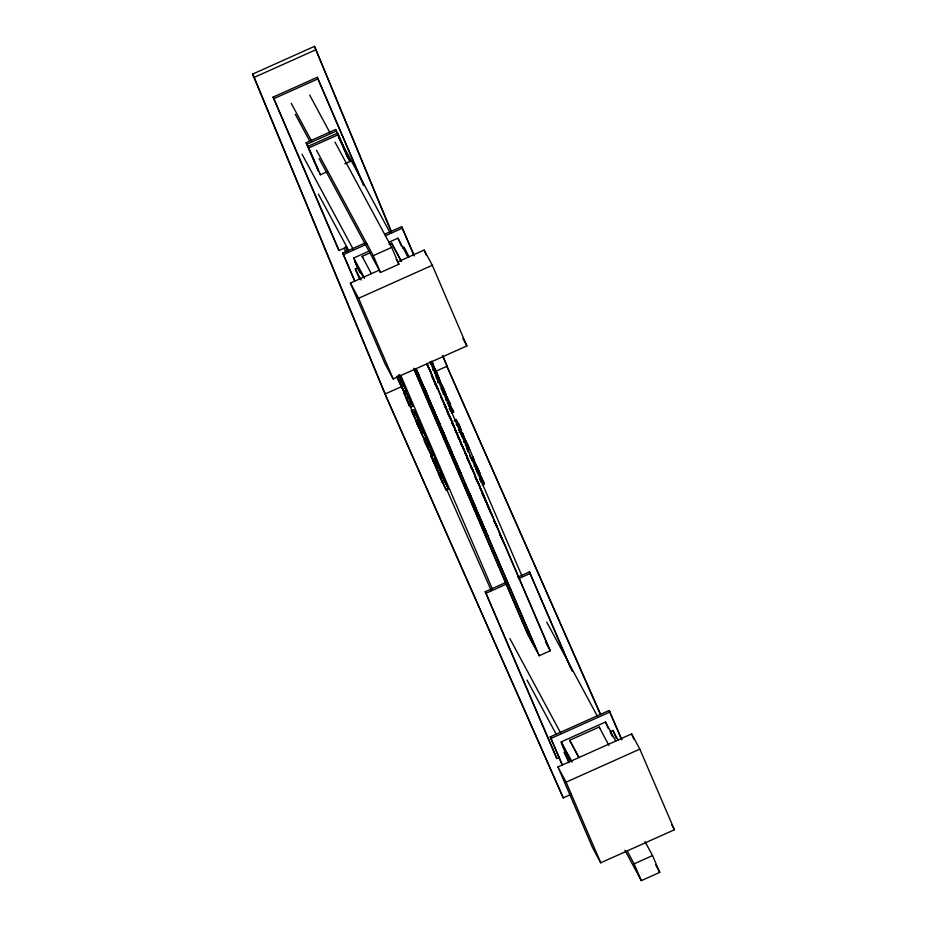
<?xml version="1.0" encoding="UTF-8"?>
<svg xmlns="http://www.w3.org/2000/svg" width="927" height="927" viewBox="0 0 927 927"><rect width="100%" height="100%" fill="white"/><g stroke="black" fill="none" stroke-linecap="round" stroke-linejoin="round"><path stroke-width="1.39" d="M431.02 403.175L430.696 404.01L434.045 410.244M447.417 441.403L447.092 442.225L449.769 447.22M571.148 794.358L563.245 797.892L383.569 390.673L252.584 74.102L314.496 46.35L391.854 232.619M252.584 74.102L254.207 77.37L316.13 49.629M346.825 247.022L339.027 250.522L338.204 248.992L273.059 97.126L317.289 77.3L363.419 184.473M273.059 97.126L273.882 98.644L318.112 78.818M306.142 142.712L318.482 171.113L306.142 142.712L335.62 129.502L347.973 157.903L347.15 156.385M306.953 144.23L336.443 131.02M326.86 171.889L320.452 174.763L308.1 146.362L337.59 133.152L349.931 161.553L344.809 163.847M338.401 134.67L308.923 147.88L308.1 146.362M354.52 280.73L342.654 253.059L366.235 242.492M384.589 234.264L401.623 226.628L414.311 255.829M342.654 253.059L343.465 254.577L367.057 244.01M385.4 235.782L402.434 228.146M359.908 272.422L353.72 257.996L369.328 250.997M388.842 242.26L397.95 238.169L408.181 257.185M362.735 257.729L362.156 256.385L369.85 252.944M389.073 244.322L391.634 243.175L401.461 261.426M316.536 150.313L373.268 255.667L391.692 247.416L398.9 264.218L380.476 272.468L319.155 158.587M359.757 279.479L355.296 269.073L358.239 267.752L363.488 277.486M402.469 247.938L403.94 247.277L409.178 257.011M397.799 261.854L424.126 250.058L432.306 265.261L466.895 345.91L393.187 378.946L384.995 363.732L350.406 283.094L379.363 270.116M350.406 283.094L358.598 298.297L432.306 265.261M430.58 364.415L432.793 363.43L431.866 361.275L429.664 362.272M399.491 374.937L400.418 377.08L398.204 378.065L397.289 375.922M432.735 369.954L434.948 368.958L436.652 372.422L437.614 374.67L435.4 375.655M563.245 797.892L384.624 393.106L385.203 393.952L402.33 386.269M435.261 371.518L447.115 366.2L442.7 355.516M434.439 373.419L436.652 372.422M398.401 380.371L403.859 391.24L406.072 390.255L399.328 375.215M438.262 376.177L436.049 377.173L436.907 379.155L439.108 378.17L434.369 368.958L435.609 371.854M409.108 405.342L409.572 406.2L403.593 392.492L405.806 391.495L412.909 406.211L410.707 407.208L407.266 400.835M406.269 392.353L404.056 393.338L403.593 392.492M437.602 381.298L439.815 380.302L440.371 381.6L438.158 382.584M437.66 382.503L440.371 381.6M408.575 397.718L406.362 398.703L410.707 407.208M441.009 388.737L443.222 387.753L444.137 389.873L441.924 390.858M409.792 405.087L412.005 404.091M442.573 392.376L444.786 391.379L445.702 393.535L443.488 394.52M443.025 393.952L445.238 392.955L445.702 393.535M416.13 413.709L415.655 413.129L420.904 424.856L418.691 425.841L411.368 410.603L413.581 409.618L416.13 413.709L413.917 414.693L413.442 414.126M411.368 410.603L412.955 412.457L415.169 411.461M445.644 400.058L447.857 399.062L449.56 402.527L450.522 404.775L448.309 405.759M447.347 403.523L449.56 402.527M415.366 418.819L412.48 412.955L416.061 420.232L418.274 419.236M416.061 420.232L417.776 423.697L419.989 422.7M451.472 413.129L453.685 412.144L452.77 410.024L450.568 411.009L449.189 408.459M425.215 441.043L421.009 432.828L423.222 431.843L426.571 438.065L427.428 440.047L425.215 441.043L415.447 420.128L419.34 427.359L421.553 426.362L422.469 428.483L420.255 429.479L416.895 423.245L421.518 432.932L423.732 431.947L419.688 423.454M420.962 431.646L423.175 430.661M454.149 421.032L456.362 420.035L460.082 427.637M456.246 424.496L458.448 423.5L460.395 428.204M424.369 439.062L426.571 438.065M456.733 425.412L458.946 424.415M427.614 442.341L433.813 454.948L431.611 455.945L424.276 440.707L426.49 439.722L428.077 441.565L429.039 443.801L426.826 444.798L426.362 444.23L428.575 443.233L429.039 443.801M424.276 440.707L425.864 442.561L428.077 441.565M428.286 448.923L425.389 443.06L426.165 443.998L428.378 443.002L427.602 442.063L430.499 447.926M459.016 432.55L461.229 431.565L462.805 433.407L463.732 435.551L461.519 436.547M460.592 434.392L462.805 433.407M426.165 443.998L428.981 450.337L431.194 449.34L437.764 464.16L435.551 465.145L431.658 457.915L430.754 455.794L434.184 462.167L431.125 455.041L431.588 455.887M428.981 450.337L430.684 453.801L432.897 452.805M463.662 442.075L465.875 441.09L467.59 444.554L468.552 446.791L466.339 447.787M465.377 445.539L467.59 444.554M471.855 460.649L474.068 459.665L469.201 448.309L466.988 449.294L468.112 451.924M436.096 466.629L438.309 465.644L438.772 466.501L436.559 467.486L436.096 466.629L439.468 474.497L434.427 463.627L437.567 470.962L436.501 468.981M469.804 455.875L470.939 458.506L473.141 457.509L472.712 456.71M470.962 458.552L473.129 457.498M433.129 461.113L432.666 460.255L440.846 477.475L443.048 476.49L438.309 465.644M474.01 466.188L476.223 465.192L477.926 468.656L478.888 470.904L476.675 471.889M475.713 469.653L477.926 468.656M477.324 473.407L479.537 472.411L480.383 474.404L478.181 475.389M441.947 480.812L441.519 479.711L446.2 490.082L448.413 489.085L442.619 476.165M482.225 484.833L484.439 483.836L483.419 481.461L481.206 482.446L479.468 478.819M559.526 757.405L556.918 758.564L556.107 757.046L485.203 591.727L506.015 582.399M517.718 577.15L529.421 571.913L572.226 671.299M485.203 591.727L486.015 593.245L506.826 583.917M518.541 578.68L530.244 573.431M413.766 368.239L527.081 632.434L529.039 631.554M414.265 369.827L527.753 634.439L539.224 655.737L550.279 650.777L427.092 363.558M562.04 764.59L550.174 736.907L609.143 710.488L621.832 739.676M550.174 736.907L550.997 738.437L609.966 712.006M567.428 756.27L561.252 741.855L605.47 722.029L615.713 741.032M578.772 757.405L569.676 740.244L599.166 727.035L608.912 745.401M568.761 762.678L564.288 752.272L565.771 751.612L571.009 761.345M609.989 731.785L612.944 730.464L618.182 740.198M557.938 766.953L631.646 733.917L639.827 749.12L674.416 829.758L600.708 862.794L592.527 847.591L557.938 766.953L566.119 782.156L600.708 862.794M566.119 782.156L639.827 749.12M627.266 851.137L634.114 863.848L652.538 855.586L659.746 872.388L641.322 880.65L624.949 850.244M422.747 429.966L427.428 440.047M481.113 489.746L483.964 495.899M439.491 379.861L444.137 389.873M480.232 488.019L480.986 490.789M443.199 389.537L444.786 391.379M451.947 451.959L450.36 450.116L451.484 452.735M466.038 484.833L464.462 482.99L471.785 498.216M452.249 453.407L451.472 452.457L457.683 465.354M415.47 412.897L414.693 411.959L417.579 417.822M466.351 486.269L465.574 485.331L468.459 491.194M432.133 362.619L431.356 361.669L437.614 374.67M462.295 433.801L465.875 441.09M472.631 457.903L476.223 465.192M500.174 534.415L499.398 533.465L502.283 539.34M432.793 363.43L432.33 362.851L434.948 368.958M600.638 714.52L446.536 365.365L600.059 713.686M397.104 376.617L399.027 380.406M454.948 428.714L455.261 429.236L453.373 424.554M460.198 440.951L457.37 435.736M445.922 484.439L445.47 483.593M462.805 338.309L466.895 345.91M338.911 137.717L389.977 232.561M349.931 161.553L337.59 133.152M401.391 261.553L391.634 243.175M309.676 95.087L330.186 133.175M334.971 142.051L391.692 247.416M396.177 259.154L398.9 264.218M291.252 103.349L311.75 141.425M436.432 373.187L439.108 378.17M439.873 381.518L443.222 387.753M295.307 114.299L309.618 140.869M447.046 398.286L446.582 397.428L447.683 400M450.024 404.914L452.77 410.024M453.685 412.144L450.255 405.771L451.634 408.992M456.362 420.035L455.945 419.271L457.834 423.674M458.309 424.775L461.507 430.649L459.618 425.968M434.103 381.264L437.532 387.637M438.448 389.769L435.018 383.384L437.312 388.749L436.849 387.903M469.201 448.309L465.308 441.078L466.211 443.199M466.907 444.473L469.653 449.583M671.693 824.694L674.416 829.758M443.848 403.882L447.092 409.908M319.63 173.245L320.452 174.763M447.938 411.901L444.578 405.667L450.962 418.958M447.243 412.121L450.325 417.845M448.1 414.114L451.982 421.333M476.942 467.59L479.537 472.411M452.214 422.098L454.253 426.907L452.133 423.06M477.706 469.41L480.383 474.404M362.156 256.385L371.252 273.546M452.063 423.372L454.369 427.648M479.688 474.624L482.156 479.201L478.1 470.626M454.543 428.564L461.333 443.361L458.286 437.857M480.545 476.617L484.439 483.836M454.844 429.56L460.209 440.754M460.232 442.109L463.477 448.135M464.334 450.116L460.974 443.882L467.359 457.185M464.867 452.643L466.721 456.072M465.134 453.535L468.378 459.56M470.928 466.211L470.476 465.366L474.659 474.311L466.756 457.266L467.092 458.286M472.515 469.908L473.512 471.773L467.88 459.63L468.228 460.835M471.264 467.996L471.889 469.155L471.287 467.845M302.063 154.23L353.129 249.073M479.004 484.334L475.111 477.104L480.557 488.459M477.173 481.333L479.862 486.316M415.841 369.062L418.529 374.044M415.481 368.795L419.375 376.026M481.634 491.994L484.879 498.019M421.507 381.924L425.817 391.02M610.65 733.002L612.608 736.652M422.863 384.879L426.687 393.546L419.861 378.888L427.776 395.945L426.49 392.584M423.998 387.718L424.45 388.564M486.942 504.404L489.236 508.599L482.295 493.836L490.29 510.893L487.857 506.524M353.72 257.996L364.635 278.274M489.201 509.653L492.446 515.667M490.151 511.843L492.897 516.942M430.001 400.8L426.107 393.569L434.902 412.225M318.413 194.183L348.587 250.22M495.957 524.079L496.42 524.925M496.466 525.238L496.872 525.98M494.253 521.53L497.347 527.278M495.783 524.798L498.251 529.41M495.632 524.949L496.038 525.69M499.132 531.449L499.526 532.179M546.733 622.121L597.475 716.362M439.861 425.423L444.045 433.535M355.296 269.073L361.194 280.024M440.893 428.042L441.31 428.807L438.529 422.538L441.692 428.413M445.145 436.35L445.644 437.266M446.397 439.027L442.503 431.797L451.298 450.452M454.207 458.853L453.743 458.008L459.711 471.716L459.259 470.858M456.501 464.218L459.943 470.592M457.417 466.351L460.846 472.724M475.76 507.892L476.408 509.097L475.632 507.208M473.871 504.705L473.407 503.848L481.577 521.067M475.621 508.066L475.157 507.22L478.309 514.543L477.243 512.561M476.837 510.221L477.301 511.078M478.761 515.4L480.209 518.089M545.412 641.067L548.042 645.945L426.86 363.488M546.235 643.268L550.279 650.777M483.616 527.44L486.015 531.901M487.973 535.968L480.012 518.784L482.793 524.184M404.717 387.301L401.009 380.105M402.828 384.23L406.072 390.255M412.909 406.211L409.479 399.838L410.858 403.06M399.491 382.712L402.503 388.297L401.217 385.319M421.553 426.362L417.66 419.131L418.923 422.086M420.452 424.751L422.469 428.483M645.018 841.612L652.538 855.586M655.656 864.787L659.746 872.388M433.338 454.045L433.79 454.902M434.334 457.359L436.397 461.183M435.169 459.34L437.764 464.16M439.78 469.966L435.331 460.128M441.681 473.512L437.092 463.5M439.804 470.464L443.048 476.49M527.081 632.434L536.745 650.395L416.038 368.946M440.534 472.376L441.437 474.265M448.413 489.085L443.743 478.68L446.003 484.381M569.676 740.244L578.854 757.278M509.885 638.633L560.626 732.875M561.252 741.855L572.168 762.121M527.046 680.094L556.316 734.462M564.288 752.272L569.537 762.006M447.115 366.2L442.724 356.246M447.162 397.648L444.265 391.773L447.857 399.062M444.323 392.156L450.522 404.775M462.874 434.972L465.18 439.676M462.967 435.447L468.552 446.791M426.663 363.708L428.39 367.231M429.664 369.815L431.379 373.291M426.756 364.172L432.341 375.528M473.21 459.085L475.528 463.778M473.303 459.549L478.888 470.904M440.754 396.582L443.071 401.275M443.766 402.689L445.481 406.153M440.858 397.046L446.443 408.401M500.07 535.111L505.655 546.466M469.155 492.608L470.87 496.072M399.178 374.554L400.418 377.08M414.705 412.237L420.904 424.856M436.049 415.145L432.318 408.042L440.313 425.087L440.035 424.253M436.165 372.99L439.815 380.302M477.614 469.375L483.419 481.461M442.005 429.05L443.604 432.515M401.229 379.421L399.155 375.435L399.711 376.999M397.857 377.706L400.174 382.932M444.751 482.098L443.813 480.059M436.582 416.281L438.772 421.206M483.662 526.049L484.334 527.567M401.75 380.337L404.485 386.571M399.537 381.333L400.846 384.253M459.05 424.856L458.448 423.5M452.26 422.214L452.805 423.454M442.828 477.822L443.326 478.958M413.083 413.152L397.567 377.37M414.253 415.794L420.673 430.36M423.581 436.976L424.751 439.618M426.501 443.593L428.842 448.888M430.001 451.53L431.75 455.505M446.339 488.599L491.252 590.499M442.712 477.359L444.902 482.075L442.585 476.223M400.684 384.091L403.859 391.24M443.79 433.141L444.508 434.589M485.342 530.035L485.922 531.391M486.397 532.283L481.067 521.148L482.921 525.818M424.126 250.058L426.385 255.354M631.646 733.917L633.917 739.201M401.623 226.628L414.056 255.62M609.143 710.488L621.577 739.479M612.944 730.464L616.293 738.274M403.94 247.277L407.845 256.385M397.95 238.169L401.321 246.037M605.47 722.029L608.286 728.587M599.166 727.035L599.746 728.379M317.289 77.3L363.743 185.597M529.421 571.913L570.267 667.127M335.62 129.502L346.605 155.099M449.885 405.134L451.542 408.992M430.198 362.051L521.878 575.818M433.639 380.197L431.345 375.041L432.99 378.9M434.103 381.472L435.748 385.331M493.512 519.989L495.099 523.709M373.268 255.667L380.476 272.468M634.114 863.848L641.322 880.65M416.026 368.506L539.224 655.737M358.239 267.752L360.476 272.955M565.771 751.612L569.12 759.41M354.589 260.406L357.961 268.274M561.553 742.956L567.173 756.061M354.902 261.507L358.83 270.684M561.298 742.747L566.362 754.543M345.481 246.478L347.752 251.785M400.719 375.261L492.399 589.027M428.575 443.233L431.194 449.34M401.136 380.603L402.179 383.025M405.806 391.495L410.765 403.06M435.412 460.522L438.622 468.008M412.955 412.457L413.917 414.693M417.776 423.697L418.691 425.841M419.34 427.359L420.255 429.479M425.864 442.561L426.826 444.798M430.684 453.801L435.551 465.145M436.559 467.486L440.846 477.475M343.465 254.577L354.774 280.927M550.997 738.437L562.295 764.787M273.882 98.644L339.027 250.522M486.015 593.245L556.918 758.564M358.598 298.297L393.187 378.946M475.122 505.98L468.529 492.388L472.897 502.086L472.446 500.847M398.807 381.09L396.965 376.999M468.575 461.669L469.016 462.724M444.184 434.056L445.099 436.235M400.035 377.799L400.464 378.807M398.251 379.803L396.988 376.652M458.448 429.363L459.039 430.823M439.317 422.48L439.734 423.488M314.496 46.35L390.777 230.684M344.137 248.251L345.794 252.237M254.207 77.37L385.203 393.952M467.486 459.282L468.019 460.58M440.881 473.245L441.298 474.253M475.041 506.049L471.739 498.691L472.144 499.827M441.762 475.099L442.191 476.142M446.2 490.082L438.32 473.373L442.689 483.071L442.237 481.831M475.424 507.023L475.69 507.741"/></g></svg>
